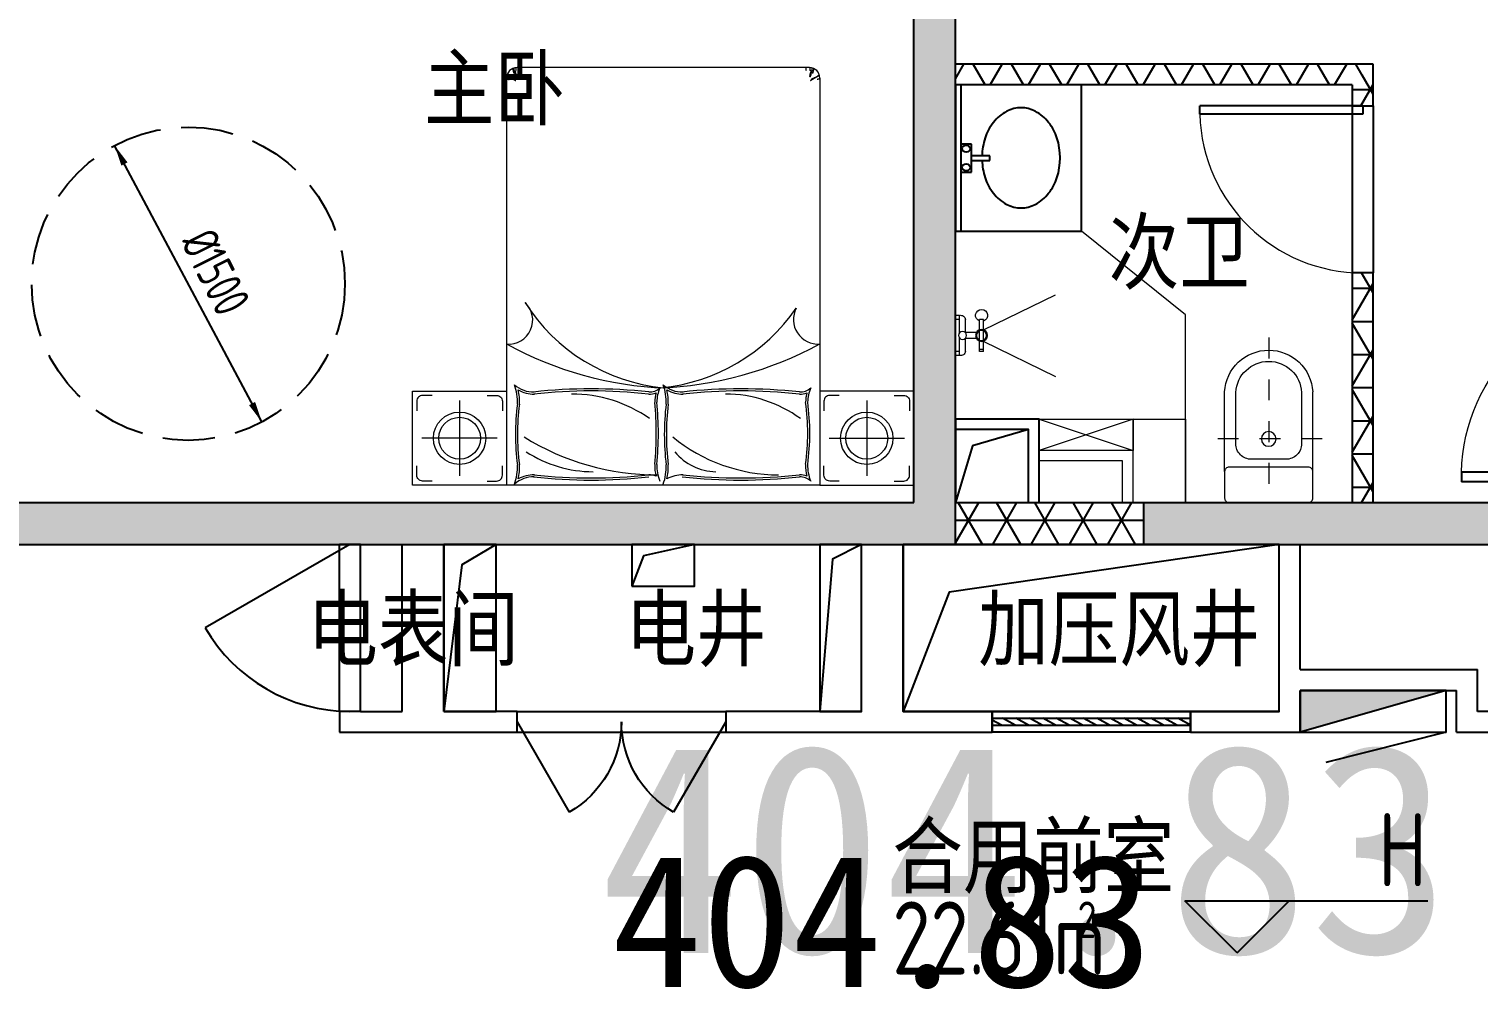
# Model space of a CAD drawing. Extents: x 512858 to 514372, y -232486 to -231710.
# Drawn here: x 513794.69 to 513801.63, y -232054.26 to -232049.67 of the extents above; entities that cross this region are included whole.
import ezdxf

# ---------------------------------------------------------------- set-up
doc = ezdxf.new("R2010")
doc.units = 0
doc.header["$LTSCALE"] = 1000
doc.linetypes.add('A1(a)户型$0$__DASH', pattern=[0.35, 0.25, -0.1])
doc.linetypes.add('A2户型$1$DASH', pattern=[0.35, 0.25, -0.1])
doc.layers.get('0').update_dxf_attribs({"color": 252})
for name, color, linetype in [('$面积结果', 7, 'Continuous'), ('2#HXT-标准层$0$A-FIRE-DOOR', 253, 'Continuous'), ('2#HXT-标准层$0$A-HOLE-E', 253, 'Continuous'), ('2#HXT-标准层$0$A-PATT-COLU', 253, 'Continuous'), ('2#HXT-标准层$0$A-STR-CONC-B', 253, 'Continuous'), ('2#HXT-标准层$0$A-WALL-S', 253, 'Continuous'), ('2#HXT-标准层$0$A-WINDOW', 253, 'Continuous'), ('2#HXT-标准层$0$AA-DOOR_FIRE_TEXT', 253, 'Continuous'), ('A-ANNO-100-DIM-E', 253, 'Continuous'), ('A-ANNO-100-TXT', 252, 'Continuous'), ('A-ANNO-20-TXT', 252, 'Continuous'), ('A1(a)户型$0$A-ANNO-20-DIM', 252, 'Continuous'), ('A1(a)户型$0$A-PATT-COLU', 252, 'Continuous'), ('A1(a)户型$0$A-STR-CONC-B', 252, 'Continuous'), ('A2户型$1$A-DOOR', 252, 'Continuous'), ('A2户型$1$A-HOLE-E', 252, 'Continuous'), ('A2户型$1$A-PATT-COLU', 252, 'Continuous'), ('A2户型$1$A-STR-CONC-B', 252, 'Continuous'), ('A2户型$1$A-WALL-S', 252, 'Continuous'), ('A2户型$1$WALL', 252, 'Continuous'), ('A2户型$1$洁具', 252, 'Continuous'), ('PUB_TEXT', 252, 'Continuous')]:
    doc.layers.add(name, color=color, linetype=linetype)
for name, color, linetype, lineweight in [('A1(a)户型$0$AE-FURN-MOVE', 252, 'Continuous', 20), ('A2户型$1$AE-FURN-MOVE', 252, 'Continuous', 20), ('面积-计容-住宅-1', 1, 'Continuous', 0)]:
    doc.layers.add(name, color=color, linetype=linetype, lineweight=lineweight)
doc.styles.add('A1(a)户型$0$STANDARD', font='GBENOR', dxfattribs={"bigfont": 'GBCBIG'})
doc.styles.add('dw', font='simhei.ttf')
doc.styles.add('TYDG_02', font='TSSDENG.shx', dxfattribs={"width": 0.8, "bigfont": 'hztxt.shx'})

# ---------------------------------------------------------------- blocks, each defined once
blk = doc.blocks.new('2新144A2户型$0$69865866586652f-nezb')
at = {"color": 250, "linetype": 'A2户型$1$DASH', "ltscale": 0.2}
for p, q in [((296757, 367900.9), (296757, 367110.8)), ((296501.2, 367415.8), (297012.7, 367415.8))]:
    blk.add_line(p, q, dxfattribs=at)
for p, q in [((296545.9, 367259.3), (296545.9, 367640.6)), ((296968, 367259.3), (296968, 367640.6))]:
    blk.add_line(p, q)
at = {"color": 250}
blk.add_lwpolyline([(296599.5, 367640.6), (296599.5, 367393, 0.414214), (296674.5, 367318), (296839.5, 367318, 0.414214), (296914.5, 367393), (296914.5, 367640.6)], format="xyb", dxfattribs=at)
blk.add_lwpolyline([(296545.9, 367259.3, -0.414214), (296567.3, 367280.8), (296946.6, 367280.8, -0.414214), (296968, 367259.3), (296968, 367132.2, -0.414214), (296946.6, 367110.8), (296567.3, 367110.8, -0.414214), (296545.9, 367132.2)], format="xyb", close=True)
blk.add_circle((296757, 367415.8), 35.2, dxfattribs=at)
blk.add_arc((296757, 367629.4), 211.4, 3.04919, 176.95081)
blk.add_arc((296757, 367629.4), 157.8, 3.04919, 176.95081, dxfattribs=at)
blk = doc.blocks.new('2新147A2户型$0$6986586658ff3d')
at = {"layer": 'A2户型$1$AE-FURN-MOVE'}
for p, q in [((-100.8, 76.8), (-81.6, 76.8)), ((-100.8, -76.8), (-100.8, 76.8)), ((-81.6, -76.8), (-81.6, 76.8)), ((-14.4, 12.7), (-14.4, 76.8)), ((14.4, 96), (33.6, 96)), ((14.4, 12.7), (14.4, 96)), ((14.4, 76.8), (33.6, 76.8)), ((-66.3, 14.4), (-12.7, 14.4)), ((12.7, 14.4), (14.4, 14.4)), ((-100.8, -67.2), (-81.6, -67.2)), ((-66.3, -14.4), (-12.7, -14.4)), ((-14.4, -76.8), (-14.4, -12.7)), ((12.7, -14.4), (14.4, -14.4)), ((14.4, -96), (14.4, -12.7)), ((-100.8, -76.8), (-81.6, -76.8)), ((14.4, -76.8), (33.6, -76.8)), ((14.4, -96), (33.6, -96))]:
    blk.add_line(p, q, dxfattribs=at)
for points in [[(-100.8, 27.2), (-444.8, 193.8)], [(-99.3, -27.6), (-444.8, -197.1)]]:
    blk.add_lwpolyline(points, dxfattribs=at)
for centre, radius in [((-91.2, 0), 28.8), ((-91.2, 0), 24), ((0, 0), 19.2)]:
    blk.add_circle(centre, radius, dxfattribs=at)
for centre, radius, start, end in [((-91.2, 96), 28.8, 289.47122, 250.52878), ((9.5, 72.1), 24.4, 78.48006, 168.90008), ((9.5, -72.1), 24.4, 191.09992, 281.51994)]:
    blk.add_arc(centre, radius, start, end, dxfattribs=at)
blk = doc.blocks.new('2新137A2户型$0$$DorLib2D$00000001')
for p, q in [((0.45, 0.975), (0.5, 0.975)), ((0.45, 0), (0.45, 0.975)), ((0.5, 0), (0.5, 0.975)), ((0.5, 0), (0.45, 0))]:
    blk.add_line(p, q)
at = {"lineweight": 13}
blk.add_arc((0.475, 0), 0.975, 91.46928, 180, dxfattribs=at)
blk = doc.blocks.new('2新143A2户型$0$$plan$00003718')
at = {"layer": 'A2户型$1$洁具'}
for p, q in [((398.7, -25.7), (-398.7, -25.7)), ((-76.4, -25.7), (-76.4, -76.1)), ((76.1, -76.1), (76.1, -25.7)), ((-76.4, -76.1), (76.1, -76.1)), ((-12.7, -76.2), (-12.7, -164)), ((12.7, -164), (12.7, -76.2)), ((-12.7, -164), (12.7, -164))]:
    blk.add_line(p, q, dxfattribs=at)
blk.add_lwpolyline([(398.7, 0), (-398.7, 0), (-398.7, -602.6), (398.7, -602.6)], close=True, dxfattribs=at)
for centre in [(-50.8, -50.8), (50.8, -50.8)]:
    blk.add_circle(centre, 19.1, dxfattribs=at)
for centre, radius, start, end in [((1.2, -524.4), 397.7, 92.00812, 105.83448), ((1.2, -524.4), 397.7, 74.16552, 88.34843), ((-73.1, -355.2), 210.5, 124.40034, 148.82875), ((-28.2, -420.8), 290, 105.83448, 124.40034), ((30.6, -420.8), 290, 55.59966, 74.16552), ((75.5, -355.2), 210.5, 31.17125, 55.59966), ((-141.5, -313.8), 130.5, 148.82875, 211.17125), ((144, -313.8), 130.5, 328.82875, 31.17125), ((-73.1, -272.4), 210.5, 211.17125, 235.59966), ((75.5, -272.4), 210.5, 304.40034, 328.82875), ((-28.2, -206.8), 290, 235.59966, 254.16552), ((30.6, -206.8), 290, 285.83448, 304.40034), ((1.2, -103.2), 397.7, 254.16552, 285.83448)]:
    blk.add_arc(centre, radius, start, end, dxfattribs=at)
blk = doc.blocks.new('2新135A2户型')
at = {"layer": 'A2户型$1$A-PATT-COLU'}
for points in [[(-60262, 174602.2), (-60062, 174602.2), (-60062, 178102.2), (-60262, 178102.2)], [(-60262, 172502.2), (-60062, 172302.2), (-60062, 174602.2), (-60262, 174602.2)], [(-60462, 172502.2), (-60462, 172302.2), (-60062, 172302.2), (-60262, 172502.2)], [(-59162, 172302.2), (-58062, 172302.2), (-58062, 172502.2), (-59162, 172502.2)], [(-58062, 172502.2), (-58062, 172302.2), (-56762, 172302.2), (-56762, 172502.2)]]:
    blk.add_hatch(color=256, dxfattribs=at).paths.add_polyline_path(points)
h = blk.add_hatch(dxfattribs=at)
h.set_pattern_fill('NET3', color=256, scale=50, style=0)
h.paths.add_polyline_path([(-58162, 174502.2), (-58062, 174602.2), (-60062, 174602.2), (-60062, 174502.2)])
h = blk.add_hatch(dxfattribs=at)
h.set_pattern_fill('NET3', color=256, scale=50, style=0)
h.paths.add_polyline_path([(-58162, 174502.2), (-58162, 174402.2), (-58062, 174402.2), (-58062, 174602.2)])
h = blk.add_hatch(dxfattribs=at)
h.set_pattern_fill('NET3', color=256, scale=50, style=0)
h.paths.add_polyline_path([(-58062, 172502.2), (-58062, 173602.2), (-58162, 173602.2), (-58162, 172502.2)])
h = blk.add_hatch(dxfattribs=at)
h.set_pattern_fill('NET3', color=256, scale=50, style=0)
h.paths.add_polyline_path([(-60062, 172502.2), (-60062, 172302.2), (-59162, 172302.2), (-59162, 172502.2)])
at = {"layer": 'A2户型$1$A-DOOR'}
for p, q in [((-58162, 174402.2, 0.8), (-58162, 173602.2, 0.8)), ((-58062, 174402.2, 0.8), (-58062, 173602.2, 0.8))]:
    blk.add_line(p, q, dxfattribs=at)
at = {"layer": 'A2户型$1$A-HOLE-E'}
blk.add_lwpolyline([(-59712, 172852.2), (-59980.2, 172773.3), (-60062, 172502.2)], dxfattribs=at)
blk.add_lwpolyline([(-60062, 172502.2), (-59712, 172502.2), (-59712, 172852.2), (-60062, 172852.2)], close=True, dxfattribs=at)
at = {"layer": 'A2户型$1$A-STR-CONC-B'}
for p, q in [((-60262, 174602.2), (-60262, 178102.2)), ((-60062, 174602.2), (-60062, 178102.2)), ((-60262, 172502.2), (-60262, 174602.2)), ((-60062, 172302.2), (-60062, 174602.2)), ((-60462, 172502.2), (-60262, 172502.2)), ((-59162, 172502.2), (-58062, 172502.2)), ((-59162, 172502.2), (-59162, 172302.2)), ((-58062, 172502.2), (-56762, 172502.2)), ((-60462, 172302.2), (-60062, 172302.2)), ((-59162, 172302.2), (-58062, 172302.2)), ((-58062, 172302.2), (-56762, 172302.2))]:
    blk.add_line(p, q, dxfattribs=at)
at = {"layer": 'A2户型$1$A-WALL-S'}
for p, q in [((-58062, 174602.2), (-60062, 174602.2)), ((-58062, 174402.2), (-58062, 174602.2)), ((-58162, 174502.2), (-60062, 174502.2)), ((-58162, 174502.2), (-58162, 174402.2)), ((-58162, 174402.2), (-58062, 174402.2)), ((-58062, 173602.2), (-58162, 173602.2)), ((-58162, 173602.2), (-58162, 172502.2)), ((-58062, 172502.2), (-58062, 173602.2)), ((-60062, 172502.2), (-59162, 172502.2)), ((-60062, 172302.2), (-59162, 172302.2))]:
    blk.add_line(p, q, dxfattribs=at)
at = {"layer": 'A2户型$1$AE-FURN-MOVE'}
for points in [[(-60062, 172502.2), (-58960.1, 172502.2), (-58960.1, 173402.2), (-59459.4, 173802.2), (-60062, 173802.2)], [(-59212, 172752.2), (-59662, 172752.2), (-59662, 172902.2), (-59212, 172902.2)], [(-59212, 172902.2), (-58960.1, 172902.2), (-58960.1, 172502.2), (-59212, 172502.2)], [(-59662, 172752.2), (-59662, 172502.2), (-59212, 172502.2), (-59212, 172752.2)], [(-59662, 172702.2), (-59662, 172502.2), (-59262, 172502.2), (-59262, 172702.2)]]:
    blk.add_lwpolyline(points, close=True, dxfattribs=at)
for points in [[(-59212, 172902.2), (-59662, 172752.2)], [(-59662, 172902.2), (-59212, 172752.2)]]:
    blk.add_lwpolyline(points, dxfattribs=at)
at = {"layer": 'A2户型$1$WALL'}
blk.add_lwpolyline([(-60062, 172502.2), (-59662, 172502.2), (-59662, 172902.2), (-60062, 172902.2)], close=True, dxfattribs=at)
at = {"xscale": 0.8778530223225547, "rotation": 89.99999999999999}
blk.add_blockref('2新143A2户型$0$$plan$00003718', (-60062, 174152.2, 0), dxfattribs=at)
at = {"layer": 'A2户型$1$A-DOOR'}
for p, xscale, yscale, zscale, rotation in [((-58112, 174002.2), -800, -800, 100, 269.9999380487092), ((-56762, 173052.3), 900, -900, 200, 270.000000624415)]:
    blk.add_blockref('2新137A2户型$0$$DorLib2D$00000001', p, dxfattribs=dict(at, xscale=xscale, yscale=yscale, zscale=zscale, rotation=rotation))
at = {"layer": 'A2户型$1$AE-FURN-MOVE', "extrusion": (-2.82798e-05, 4.50757e-07, 1), "xscale": -1}
blk.add_blockref('2新147A2户型$0$6986586658ff3d', (-60028.4, 173302.9, 1.8), dxfattribs=at)
at = {"layer": 'A2户型$1$AE-FURN-MOVE', "extrusion": (0, 0, -1), "zscale": -1}
blk.add_blockref('2新144A2户型$0$69865866586652f-nezb', (-238194.8, -194608.6), dxfattribs=at)
blk = doc.blocks.new('2新98A1(a)户型$0$69865866581500-床-1')
at = {"ltscale": 0.1}
for p, q in [((1950, 750), (0, 750)), ((0, -750), (0, 750)), ((2000, -700), (2000, 700)), ((1950, -750), (0, -750))]:
    blk.add_line(p, q, dxfattribs=at)
for points in [[(1961, 744.5), (1960.1, 743.3), (1959.3, 742.2), (1958.7, 741.2), (1958.2, 740.4), (1957.7, 739.6), (1957.4, 738.9), (1957.1, 738.4), (1956.8, 737.8), (1956.5, 737.3), (1956.3, 736.8), (1956, 736.4), (1955.7, 735.9), (1955.5, 735.5), (1955.2, 735.1), (1955, 734.6), (1954.7, 734.2), (1954.4, 733.8), (1954.1, 733.3), (1953.9, 732.9), (1953.5, 732.4), (1953.2, 731.9), (1952.9, 731.3), (1952.5, 730.7), (1952.2, 730.1), (1951.8, 729.5), (1951.4, 728.8), (1951, 728.1), (1950.5, 727.3), (1950.1, 726.6), (1949.7, 725.9), (1949.2, 725.2), (1948.8, 724.5), (1948.4, 723.8), (1948, 723.2), (1947.6, 722.6), (1947.2, 722), (1946.9, 721.4), (1946.5, 720.9), (1946.2, 720.4), (1945.8, 719.8), (1945.5, 719.3), (1945.2, 718.8), (1944.9, 718.3), (1944.6, 717.7), (1944.3, 717.2), (1944, 716.6), (1943.7, 716.1), (1943.4, 715.5), (1943.1, 714.9), (1942.8, 714.3), (1942.5, 713.7), (1942.2, 713.2), (1941.9, 712.6), (1941.5, 712), (1941.2, 711.4), (1940.9, 710.9), (1940.5, 710.4), (1940.1, 709.9), (1939.8, 709.5), (1939.4, 709.1), (1939.1, 708.7), (1938.8, 708.3), (1938.5, 707.9), (1938.3, 707.5), (1938.2, 707.2), (1938.1, 706.9), (1938.1, 706.6), (1938.1, 706.4), (1938.2, 706.2), (1938.3, 706.1), (1938.4, 706.1), (1938.6, 706.3), (1938.9, 706.5), (1939.1, 706.9), (1939.4, 707.3), (1939.8, 707.8), (1940.2, 708.4), (1940.7, 708.9), (1941.2, 709.5), (1941.8, 710), (1942.4, 710.4), (1943.1, 710.8), (1943.9, 711.2), (1944.6, 711.6), (1945.3, 712), (1946, 712.4), (1946.6, 712.9), (1947.1, 713.4), (1947.5, 714), (1947.9, 714.7), (1948.1, 715.4), (1948.3, 716.2), (1948.6, 717), (1948.8, 717.8), (1949, 718.6), (1949.3, 719.5), (1949.7, 720.3), (1950.2, 721.1), (1950.6, 721.9), (1951.1, 722.8), (1951.7, 723.6), (1952.2, 724.5), (1952.6, 725.3), (1953.1, 726.2), (1953.4, 727.2), (1953.7, 728.1), (1954, 729.1), (1954.2, 730), (1954.4, 731), (1954.6, 731.8), (1954.7, 732.7), (1954.9, 733.4), (1955.1, 734.1), (1955.3, 734.7), (1955.5, 735.3), (1955.8, 735.8), (1956, 736.2), (1956.3, 736.6), (1956.6, 737), (1956.9, 737.3), (1957.2, 737.7), (1957.5, 738), (1957.9, 738.3), (1958.2, 738.6), (1958.6, 739), (1959, 739.3), (1959.3, 739.7), (1959.7, 740.1), (1960.1, 740.5), (1960.5, 741), (1961, 741.4), (1961.5, 742), (1962, 742.5), (1962.6, 743.1), (1963.4, 743.8), (1964.2, 744.5)], [(1947, 750), (1946.1, 748.8), (1945.4, 747.8), (1945, 746.9), (1944.6, 746.2), (1944.5, 745.6), (1944.4, 745), (1944.3, 744.5), (1944.3, 744), (1944.3, 743.6), (1944.3, 743.1), (1944.3, 742.7), (1944.3, 742.3), (1944.2, 741.8), (1944.2, 741.4), (1944.1, 740.9), (1943.9, 740.5), (1943.8, 740), (1943.6, 739.6), (1943.4, 739.1), (1943.2, 738.7), (1943.1, 738.4), (1942.9, 738.2), (1942.8, 738), (1942.8, 737.9)], [(1956.5, 705.9), (1955.9, 703.7), (1957.5, 702.7), (1957.5, 702.7), (1965.9, 703.9), (1969.9, 704.5), (1971, 705.9), (1975.2, 705.3), (1980.9, 708.2), (1983.6, 708.2), (1986.9, 704.7), (1989.9, 703.9), (1991.5, 703.7), (1999.9, 703.7), (1998.3, 703.7)], [(1956.5, 705.9), (1962.4, 707), (1967, 707.9), (1970.5, 708.7), (1973.1, 709.4), (1974.8, 710), (1976, 710.4), (1976.9, 710.8), (1977.5, 711.1), (1978.1, 711.4), (1978.6, 711.6), (1979.2, 711.8), (1979.7, 711.9), (1980.3, 712), (1980.9, 712.1), (1981.6, 712.2), (1982.3, 712.3), (1983, 712.4), (1984, 712.5), (1985.1, 712.7), (1986.6, 712.9), (1988.5, 713.3), (1991, 713.7), (1994, 714.2), (1997.7, 714.8)], [(1994.8, 722.2), (1992.5, 721.2), (1990.5, 720.3), (1988.7, 719.7), (1987.1, 719.2), (1985.7, 718.8), (1984.4, 718.4), (1983.3, 718.2), (1982.2, 717.9), (1981.2, 717.7), (1980.2, 717.4), (1979.2, 717.1), (1978.2, 716.7), (1977, 716.3), (1975.7, 715.9), (1974.2, 715.3), (1972.5, 714.6)], [(1985.3, 685.7), (1987.1, 685.2), (1989, 684.8), (1990.8, 684.6), (1992.6, 684.4), (1994.5, 684.3), (1996.3, 684.2), (1998.2, 684.2), (2000, 684.2)], [(1985.3, -685.7), (1987.1, -685.2), (1989, -684.8), (1990.8, -684.6), (1992.6, -684.4), (1994.5, -684.3), (1996.3, -684.2), (1998.2, -684.2), (2000, -684.2)], [(1961, -744.5), (1960.1, -743.3), (1959.3, -742.2), (1958.7, -741.2), (1958.2, -740.4), (1957.7, -739.6), (1957.4, -739), (1957.1, -738.4), (1956.8, -737.8), (1956.5, -737.3), (1956.3, -736.8), (1956, -736.4), (1955.7, -735.9), (1955.5, -735.5), (1955.2, -735.1), (1955, -734.6), (1954.7, -734.2), (1954.4, -733.8), (1954.1, -733.3), (1953.9, -732.9), (1953.5, -732.4), (1953.2, -731.9), (1952.9, -731.3), (1952.5, -730.7), (1952.2, -730.1), (1951.8, -729.5), (1951.4, -728.8), (1951, -728.1), (1950.5, -727.3), (1950.1, -726.6), (1949.7, -725.9), (1949.2, -725.2), (1948.8, -724.5), (1948.4, -723.8), (1948, -723.2), (1947.6, -722.6), (1947.2, -722), (1946.9, -721.4), (1946.5, -720.9), (1946.2, -720.4), (1945.8, -719.8), (1945.5, -719.3), (1945.2, -718.8), (1944.9, -718.3), (1944.6, -717.7), (1944.3, -717.2), (1944, -716.6), (1943.7, -716.1), (1943.4, -715.5), (1943.1, -714.9), (1942.8, -714.3), (1942.5, -713.8), (1942.2, -713.2), (1941.9, -712.6), (1941.5, -712), (1941.2, -711.4), (1940.9, -710.9), (1940.5, -710.4), (1940.1, -709.9), (1939.8, -709.5), (1939.4, -709.1), (1939.1, -708.7), (1938.8, -708.3), (1938.5, -707.9), (1938.3, -707.5), (1938.2, -707.2), (1938.1, -706.9), (1938.1, -706.6), (1938.1, -706.4), (1938.2, -706.2), (1938.3, -706.1), (1938.4, -706.1), (1938.6, -706.3), (1938.9, -706.5), (1939.1, -706.9), (1939.4, -707.3), (1939.8, -707.8), (1940.2, -708.4), (1940.7, -708.9), (1941.2, -709.5), (1941.8, -710), (1942.4, -710.4), (1943.1, -710.8), (1943.9, -711.2), (1944.6, -711.6), (1945.3, -712), (1946, -712.4), (1946.6, -712.9), (1947.1, -713.4), (1947.5, -714), (1947.9, -714.7), (1948.1, -715.4), (1948.3, -716.2), (1948.6, -717), (1948.8, -717.8), (1949, -718.6), (1949.3, -719.5), (1949.7, -720.3), (1950.2, -721.1), (1950.6, -721.9), (1951.1, -722.8), (1951.7, -723.6), (1952.2, -724.5), (1952.6, -725.3), (1953.1, -726.2), (1953.4, -727.2), (1953.7, -728.1), (1954, -729.1), (1954.2, -730), (1954.4, -731), (1954.6, -731.8), (1954.7, -732.7), (1954.9, -733.4), (1955.1, -734.1), (1955.3, -734.7), (1955.5, -735.3), (1955.8, -735.8), (1956, -736.2), (1956.3, -736.6), (1956.6, -737), (1956.9, -737.3), (1957.2, -737.7), (1957.5, -738), (1957.9, -738.3), (1958.2, -738.6), (1958.6, -739), (1959, -739.3), (1959.3, -739.7), (1959.7, -740.1), (1960.1, -740.5), (1960.5, -741), (1961, -741.4), (1961.5, -742), (1962, -742.5), (1962.6, -743.1), (1963.4, -743.8), (1964.2, -744.5)], [(1947, -750), (1946.1, -748.8), (1945.4, -747.8), (1945, -746.9), (1944.6, -746.2), (1944.5, -745.6), (1944.4, -745), (1944.3, -744.5), (1944.3, -744), (1944.3, -743.6), (1944.3, -743.1), (1944.3, -742.7), (1944.3, -742.3), (1944.2, -741.8), (1944.2, -741.4), (1944.1, -740.9), (1943.9, -740.5), (1943.8, -740), (1943.6, -739.6), (1943.4, -739.1), (1943.2, -738.7), (1943.1, -738.4), (1942.9, -738.2), (1942.8, -738), (1942.8, -737.9)], [(1956.5, -705.9), (1955.9, -703.7), (1957.5, -702.7), (1957.5, -702.7), (1965.9, -703.9), (1969.9, -704.5), (1971, -705.9), (1975.2, -705.3), (1980.9, -708.2), (1983.6, -708.2), (1986.9, -704.7), (1989.9, -703.9), (1991.5, -703.7), (1999.9, -703.7), (1998.3, -703.7)], [(1956.5, -705.9), (1962.4, -707), (1967, -707.9), (1970.5, -708.7), (1973.1, -709.4), (1974.8, -710), (1976, -710.4), (1976.9, -710.8), (1977.5, -711.1), (1978.1, -711.4), (1978.6, -711.6), (1979.2, -711.8), (1979.7, -711.9), (1980.3, -712), (1980.9, -712.1), (1981.6, -712.2), (1982.3, -712.3), (1983, -712.4), (1984, -712.5), (1985.1, -712.7), (1986.6, -712.9), (1988.5, -713.3), (1991, -713.7), (1994, -714.2), (1997.7, -714.9)], [(1994.8, -722.2), (1992.5, -721.2), (1990.5, -720.3), (1988.7, -719.7), (1987.1, -719.2), (1985.7, -718.8), (1984.4, -718.4), (1983.3, -718.2), (1982.2, -717.9), (1981.2, -717.7), (1980.2, -717.4), (1979.2, -717.1), (1978.2, -716.7), (1977, -716.3), (1975.7, -715.9), (1974.2, -715.3), (1972.5, -714.6)]]:
    blk.add_lwpolyline(points, dxfattribs=at)
for centre, radius, start, end in [((-97.9, 620.9), 137.5, 358.4473, 41.58388), ((83.8, 923.1), 225.2, 249.51501, 273.4755), ((83.8, 923.1), 235.1, 256.76987, 273.4755), ((-97.9, 620.9), 147.4, 358.4473, 29.85132), ((243, -432.7), 1140.4, 82.66801, 97.33199), ((243, -432.7), 1130.4, 82.66801, 97.33199), ((402.2, 923.1), 235.1, 266.5245, 283.23012), ((402.2, 923.1), 225.2, 266.5245, 290.48499), ((583.8, 620.9), 147.4, 150.14868, 181.5527), ((583.8, 620.9), 137.5, 138.41611, 181.5527), ((2175.5, -74.3), 1710.8, 151.19475, 177.79995), ((790.6, 739.6), 114.7, 174.77674, 317.10565), ((1950, 700), 50, 0, 90), ((1254.3, 30.2), 1204.7, 148.12477, 180.14114), ((652.8, 334.6), 588.3, 146.85526, 179.94218), ((1353, -90.6), 891.3, 122.45834, 174.17807), ((2555.5, 344.8), 2530.9, 173.73671, 186.2528), ((2556, 344.8), 2521.4, 173.73246, 186.25704), ((-2070, 344.8), 2521.4, 353.74295, 6.26754), ((-2069.5, 344.8), 2530.9, 353.7472, 6.26329), ((-216.4, 438.7), 652.9, 325.10231, 0.01523), ((-36.1, 66.8), 85.7, 337.5713, 1.80123), ((522.1, 66.8), 85.7, 178.19877, 202.4287), ((93.7, -160.9), 191.6, 88.39232, 112.60225), ((93.7, -160.9), 201.5, 88.39232, 104.55155), ((248.4, 1489.9), 1466.9, 264.15875, 275.84125), ((248.4, 1489.9), 1456.9, 264.15875, 275.84125), ((392.3, -160.9), 191.6, 67.39775, 88.39232), ((392.3, -160.9), 201.5, 75.44845, 88.39232), ((522.1, 66.8), 75.8, 178.19877, 222.14046), ((2218.4, 85.3), 1753.7, 182.16641, 208.44298), ((1358.7, 99.9), 897, 185.72262, 235.30259), ((83.8, 210.9), 225.2, 249.51501, 273.4755), ((83.8, 210.9), 235.1, 256.76987, 273.4755), ((-97.9, -91.3), 147.4, 358.4473, 29.85132), ((848.4, -553.1), 798.9, 140.58853, 179.96989), ((321, -255.9), 256.5, 128.81047, 179.14635), ((243, -1276.7), 1271.2, 83.42597, 96.57403), ((243, -1276.7), 1261.2, 83.42597, 96.57403), ((402.2, 210.9), 235.1, 266.5245, 283.23012), ((402.2, 210.9), 225.2, 266.5245, 290.48499), ((583.8, -91.3), 147.4, 150.14868, 181.5527), ((583.8, -91.3), 137.5, 138.41611, 181.5527), ((2650.6, -372.6), 2626, 173.85132, 186.13839), ((2651, -372.6), 2616.5, 173.84749, 186.1422), ((-2165.1, -372.6), 2616.5, 353.8578, 6.1525), ((-2164.6, -372.6), 2626, 353.86161, 6.14868), ((-171.7, -298.1), 608.1, 323.79799, 359.98332), ((793.2, -741.1), 117.2, 62.09168, 184.33827), ((-36.1, -655.7), 75.8, 317.85954, 1.80123), ((93.7, -883.4), 191.6, 88.39232, 112.60225), ((-36.1, -655.7), 85.7, 337.5713, 1.80123), ((93.7, -883.4), 201.5, 88.39232, 104.55155), ((248.4, 390.7), 1092.9, 262.14891, 277.85109), ((248.4, 390.7), 1082.9, 262.14891, 277.85109), ((392.3, -883.4), 191.6, 67.39775, 88.39232), ((392.3, -883.4), 201.5, 75.44845, 88.39232), ((522.1, -655.7), 85.7, 178.19877, 202.4287), ((522.1, -655.7), 75.8, 178.19877, 222.14046), ((1950, -700), 50, 270, 360)]:
    blk.add_arc(centre, radius, start, end, dxfattribs=at)
blk = doc.blocks.new('*U500')
for p, q in [((225, 794.9), (225, 1155.1)), ((405.1, 975), (44.9, 975)), ((225, -794.9), (225, -1155.1)), ((405.1, -975), (44.9, -975))]:
    blk.add_line(p, q)
at = {"ltscale": 0.1}
for points in [[(450, 1200), (450, 750), (0, 750), (0, 1200)], [(450, -1200), (450, -750), (0, -750), (0, -1200)]]:
    blk.add_lwpolyline(points, close=True, dxfattribs=at)
for points in [[(20, 1106.7), (20, 1152.5, -0.414214), (47.5, 1180), (93.3, 1180)], [(430, 1106.7), (430, 1152.5, 0.414214), (402.5, 1180), (356.7, 1180)], [(20, 843.3), (20, 797.5, 0.414214), (47.5, 770), (93.3, 770)], [(430, 843.3), (430, 797.5, -0.414214), (402.5, 770), (356.7, 770)], [(20, -843.3), (20, -797.5, -0.414214), (47.5, -770), (93.3, -770)], [(430, -843.3), (430, -797.5, 0.414214), (402.5, -770), (356.7, -770)], [(20, -1106.7), (20, -1152.5, 0.414214), (47.5, -1180), (93.3, -1180)], [(430, -1106.7), (430, -1152.5, -0.414214), (402.5, -1180), (356.7, -1180)]]:
    blk.add_lwpolyline(points, format="xyb")
for centre, radius in [((225, 975), 125.4), ((225, 975), 100.1), ((225, -975), 125.4), ((225, -975), 100.1)]:
    blk.add_circle(centre, radius)
blk.add_blockref('2新98A1(a)户型$0$69865866581500-床-1', (0, 0))
blk = doc.blocks.new('2新110A1(a)户型$0$A$C4DE61101')
at = {"color": 8, "linetype": 'A1(a)户型$0$__DASH'}
blk.add_circle((0, 0), 750, dxfattribs=at)
at = {"layer": 'A1(a)户型$0$A-ANNO-20-DIM', "color": 8}
for points in [[(-305.5, 573.7, 33, 0, 0), (-352.6, 662, 0, 0, 0)], [(305.5, -573.7, 33, 0, 0), (352.6, -662, 0, 0, 0)]]:
    blk.add_lwpolyline(points, format="xyseb", dxfattribs=at)
blk.add_lwpolyline([(352.6, -662), (-352.6, 662)], dxfattribs=at)
at = {"layer": 'A1(a)户型$0$A-ANNO-20-DIM', "color": 8, "style": 'A1(a)户型$0$STANDARD', "width": 0.8}
blk.add_text('%%c1500', height=175, rotation=296.56505, dxfattribs=at).set_placement((-38.9, 201.7))
blk = doc.blocks.new('2新85A1(a)户型')
at = {"layer": 'A1(a)户型$0$A-PATT-COLU'}
for points in [[(-60262, 172502.2), (-60062, 172302.2), (-60062, 176302.2), (-60262, 176302.2)], [(-66062, 172368.9), (-65962, 172302.2), (-60062, 172302.2), (-60262, 172502.2), (-66062, 172502.2)]]:
    blk.add_hatch(color=256, dxfattribs=at).paths.add_polyline_path(points)
at = {"layer": 'A1(a)户型$0$A-STR-CONC-B'}
for p, q in [((-60262, 172502.2), (-60262, 176302.2)), ((-60062, 172302.2), (-60062, 176302.2)), ((-66062, 172502.2), (-60262, 172502.2)), ((-65962, 172302.2), (-60062, 172302.2))]:
    blk.add_line(p, q, dxfattribs=at)
blk.add_blockref('2新110A1(a)户型$0$A$C4DE61101', (-63736.5, 173550.3))
at = {"layer": 'A1(a)户型$0$AE-FURN-MOVE', "extrusion": (0, 0, -1), "xscale": -1, "zscale": -1, "rotation": 270}
blk.add_blockref('*U500', (61462, 172585.5), dxfattribs=at)
blk = doc.blocks.new('2新632#HXT-标准层$0$$TWTSYS$00000508')
for p, q in [((-0.5, 0.5), (0.3236, 1.2241)), ((-0.5, 0.5), (-0.5, -0.5)), ((-0.5, -0.5), (0.5, 0.5)), ((0.5, 0.5), (-0.5, 0.5)), ((0.5, -0.5), (0.5, 0.5)), ((-0.5, -0.5), (0.5, -0.5))]:
    blk.add_line(p, q)
blk.add_solid([(0.5, -0.5), (0.5, 0.5), (-0.5, -0.5)])
blk = doc.blocks.new('2新642#HXT-标准层$0$$WINLIB2D$00000039')
at = {"color": 0}
for points in [[(-0.5, 0.5), (-0.5, -0.5)], [(0.5, 0.5), (-0.5, 0.5)], [(0.5, -0.5), (0.5, 0.5)], [(-0.5, 0.1667), (0.5, 0.1667)], [(-0.3839, -0.1667), (-0.448, 0.1667)], [(-0.3159, -0.1667), (-0.38, 0.1667)], [(-0.2479, -0.1667), (-0.312, 0.1667)], [(-0.1799, -0.1667), (-0.244, 0.1667)], [(-0.1119, -0.1667), (-0.176, 0.1667)], [(-0.0439, -0.1667), (-0.108, 0.1667)], [(0.0241, -0.1667), (-0.04, 0.1667)], [(0.0921, -0.1667), (0.028, 0.1667)], [(0.16, -0.1667), (0.0959, 0.1667)], [(0.228, -0.1667), (0.1639, 0.1667)], [(0.296, -0.1667), (0.2319, 0.1667)], [(0.364, -0.1667), (0.2999, 0.1667)], [(0.432, -0.1667), (0.3679, 0.1667)], [(0.5, -0.1667), (0.4359, 0.1667)], [(-0.4519, -0.1667), (-0.5, 0.0836)], [(-0.5, -0.1667), (0.5, -0.1667)], [(0.5, -0.5), (-0.5, -0.5)]]:
    blk.add_lwpolyline(points, dxfattribs=at)
blk = doc.blocks.new('2新622#HXT-标准层$0$$DorLib2D$00000231')
at = {"color": 0}
for p, q in [((-0.5, 0), (-0.25, 0.433)), ((0.5, 0), (0.25, 0.433))]:
    blk.add_line(p, q, dxfattribs=at)
for centre, start, end in [((-0.5, 0), 0, 60), ((0.5, 0), 120, 180)]:
    blk.add_arc(centre, 0.5, start, end, dxfattribs=at)
blk = doc.blocks.new('2新612#HXT-标准层$0$$DorLib2D$00000228')
at = {"color": 0}
blk.add_line((0.5, 0), (0, 0.866), dxfattribs=at)
blk.add_arc((0.5, 0), 1, 120, 180, dxfattribs=at)
blk = doc.blocks.new('2新572#HXT-标准层')
at = {"layer": '2#HXT-标准层$0$A-PATT-COLU'}
for points in [[(-52262, -20697.8), (-52062, -20897.8), (-52062, -20497.8), (-52262, -20497.8)], [(-58062, -20831.1), (-57962, -20897.8), (-54912, -20897.8), (-54912, -20697.8), (-58062, -20697.8)], [(-54912, -20697.8), (-54912, -20897.8), (-54612, -20897.8), (-54612, -20697.8)], [(-54612, -20697.8), (-54612, -20897.8), (-52412, -20897.8), (-52412, -20697.8)], [(-52412, -20697.8), (-52412, -20897.8), (-52062, -20897.8), (-52262, -20697.8)], [(-51162, -20897.8), (-50412, -20897.8), (-50412, -20697.8), (-51162, -20697.8)], [(-50412, -20697.8), (-50412, -20897.8), (-47662, -20897.8), (-47662, -20697.8)]]:
    blk.add_hatch(color=256, dxfattribs=at).paths.add_polyline_path(points)
at = {"layer": '2#HXT-标准层$0$A-FIRE-DOOR'}
for p, q in [((-55012, -21697.8), (-55012, -20897.8)), ((-54912, -21697.8), (-54912, -20897.8)), ((-54162, -21697.8), (-53162, -21697.8)), ((-54162, -21797.8), (-53162, -21797.8))]:
    blk.add_line(p, q, dxfattribs=at)
at = {"layer": '2#HXT-标准层$0$A-HOLE-E'}
for points in [[(-54512, -21697.8), (-54262, -21697.8), (-54262, -20897.8), (-54512, -20897.8)], [(-53612, -21097.8), (-53312, -21097.8), (-53312, -20897.8), (-53612, -20897.8)], [(-52712, -21697.8), (-52512, -21697.8), (-52512, -20897.8), (-52712, -20897.8)], [(-50512, -20897.8), (-52312, -20897.8), (-52312, -21697.8), (-50512, -21697.8)]]:
    blk.add_lwpolyline(points, close=True, dxfattribs=at)
for points in [[(-54262, -20897.8), (-54426.8, -20995.4), (-54512, -21697.8)], [(-53312, -20897.8), (-53556, -20953.3), (-53612, -21097.8)], [(-52512, -20897.8), (-52651.4, -20968.1), (-52712, -21697.8)], [(-50512, -20897.8), (-52092.3, -21126.8), (-52312, -21697.8)]]:
    blk.add_lwpolyline(points, dxfattribs=at)
at = {"layer": '2#HXT-标准层$0$A-STR-CONC-B'}
for p, q in [((-52262, -20697.8), (-52262, -20497.8)), ((-52062, -20897.8), (-52062, -20497.8)), ((-58062, -20697.8), (-54912, -20697.8)), ((-54912, -20697.8), (-54612, -20697.8)), ((-54612, -20697.8), (-52412, -20697.8)), ((-52412, -20697.8), (-52262, -20697.8)), ((-51162, -20697.8), (-50412, -20697.8)), ((-51162, -20697.8), (-51162, -20897.8)), ((-50412, -20697.8), (-47662, -20697.8)), ((-57962, -20897.8), (-54912, -20897.8)), ((-54912, -20897.8), (-54612, -20897.8)), ((-54612, -20897.8), (-52412, -20897.8)), ((-52412, -20897.8), (-52062, -20897.8)), ((-51162, -20897.8), (-50412, -20897.8)), ((-50412, -20897.8), (-47662, -20897.8))]:
    blk.add_line(p, q, dxfattribs=at)
at = {"layer": '2#HXT-标准层$0$A-WALL-S'}
for p, q in [((-52062, -20697.8), (-51162, -20697.8)), ((-54912, -20897.8), (-55012, -20897.8)), ((-54712, -21697.8), (-54712, -20897.8)), ((-54512, -21697.8), (-54512, -20897.8)), ((-52512, -21697.8), (-52512, -20897.8)), ((-52312, -21697.8), (-52312, -20897.8)), ((-52062, -20897.8), (-51162, -20897.8)), ((-50512, -21497.8), (-50512, -20897.8)), ((-50412, -21497.8), (-50412, -20897.8)), ((-50512, -21697.8), (-50512, -21497.8)), ((-50412, -21497.8), (-49562, -21497.8)), ((-49562, -21697.8), (-49562, -21497.8)), ((-50412, -21797.8), (-50412, -21597.8)), ((-50412, -21597.8), (-49662, -21597.8)), ((-49662, -21797.8), (-49662, -21597.8)), ((-54912, -21697.8), (-55012, -21697.8)), ((-55012, -21697.8), (-55012, -21797.8)), ((-54912, -21697.8), (-54712, -21697.8)), ((-54162, -21697.8), (-54512, -21697.8)), ((-54162, -21797.8), (-54162, -21697.8)), ((-52512, -21697.8), (-53162, -21697.8)), ((-53162, -21697.8), (-53162, -21797.8)), ((-51887, -21697.8), (-52312, -21697.8)), ((-51887, -21797.8), (-51887, -21697.8)), ((-50512, -21697.8), (-50937, -21697.8)), ((-50937, -21697.8), (-50937, -21797.8)), ((-49462, -21697.8), (-49562, -21697.8)), ((-55012, -21797.8), (-54612, -21797.8)), ((-54612, -21797.8), (-54162, -21797.8)), ((-53162, -21797.8), (-52412, -21797.8)), ((-52412, -21797.8), (-51887, -21797.8)), ((-50937, -21797.8), (-50412, -21797.8)), ((-49662, -21797.8), (-49462, -21797.8))]:
    blk.add_line(p, q, dxfattribs=at)
at = {"layer": '2#HXT-标准层$0$A-FIRE-DOOR', "xscale": 800, "yscale": 800, "zscale": 100, "rotation": 90}
blk.add_blockref('2新612#HXT-标准层$0$$DorLib2D$00000228', (-54962, -21297.8), dxfattribs=at)
at = {"layer": '2#HXT-标准层$0$A-FIRE-DOOR', "xscale": 1000, "yscale": -1000, "zscale": 100}
blk.add_blockref('2新622#HXT-标准层$0$$DorLib2D$00000231', (-53662, -21747.8), dxfattribs=at)
at = {"layer": '2#HXT-标准层$0$A-WINDOW', "xscale": 950, "yscale": 100, "zscale": 100}
blk.add_blockref('2新642#HXT-标准层$0$$WINLIB2D$00000039', (-51412, -21747.8), dxfattribs=at)
at = {"layer": '2#HXT-标准层$0$AA-DOOR_FIRE_TEXT', "xscale": 700.0000000000001, "yscale": 200.0000000000001, "zscale": 700.0000000000001, "rotation": 180}
blk.add_blockref('2新632#HXT-标准层$0$$TWTSYS$00000508', (-50062, -21697.8), dxfattribs=at)

msp = doc.modelspace()

# ---------------------------------------------------------------- linework, layer by layer
at = {"layer": 'A-ANNO-100-DIM-E'}
for p, q in [((513800.4791, -232054.0911), (513800.2291, -232053.8411)), ((513800.2291, -232053.8411), (513801.3932, -232053.8411)), ((513800.4791, -232054.0911), (513800.7291, -232053.8411))]:
    msp.add_line(p, q, dxfattribs=at)

# ---------------------------------------------------------------- block references
at = {"xscale": 0.001, "yscale": 0.001, "zscale": 0.001}
for name, p in [('2新85A1(a)户型', (513859.1925, -232224.4363)), ('2新135A2户型', (513859.1925, -232224.4363)), ('2新572#HXT-标准层', (513851.1925, -232031.2363))]:
    msp.add_blockref(name, p, dxfattribs=at)

# ---------------------------------------------------------------- texts
at = {"layer": '$面积结果', "color": 1, "style": 'dw'}
msp.add_text('404.83', height=0.63453, dxfattribs=at).set_placement((513797.4841, -232054.2535))
at = {"layer": 'A-ANNO-100-TXT', "style": 'TYDG_02'}
for s, p in [('主卧', (513796.5848, -232050.1299)), ('次卫', (513799.864, -232050.9132)), ('合用前室', (513798.8279, -232053.806))]:
    msp.add_text(s, height=0.33759, dxfattribs=at).set_placement(p)
at = {"layer": 'A-ANNO-100-TXT', "style": 'TYDG_02', "width": 0.8}
for s, height, p in [('22.61m', 0.35, (513798.8279, -232054.1945)), ('2', 0.175, (513799.7146, -232054.0195))]:
    msp.add_text(s, height=height, dxfattribs=at).set_placement(p)
at = {"layer": 'A-ANNO-20-TXT', "style": 'TYDG_02'}
for s, p in [('电表间', (513796.0266, -232052.7179)), ('电井', (513797.5503, -232052.7179)), ('加压风井', (513799.2395, -232052.7179))]:
    msp.add_text(s, height=0.33759, dxfattribs=at).set_placement(p)
at = {"layer": 'PUB_TEXT', "color": 252, "style": 'TYDG_02', "width": 0.8}
msp.add_text('H', height=0.35, dxfattribs=at).set_placement((513801.1554, -232053.7711))
at = {"layer": '面积-计容-住宅-1', "style": 'dw'}
msp.add_text('404.83', height=1, dxfattribs=at).set_placement((513797.4238, -232054.0907))

doc.saveas('drawing.dxf')
